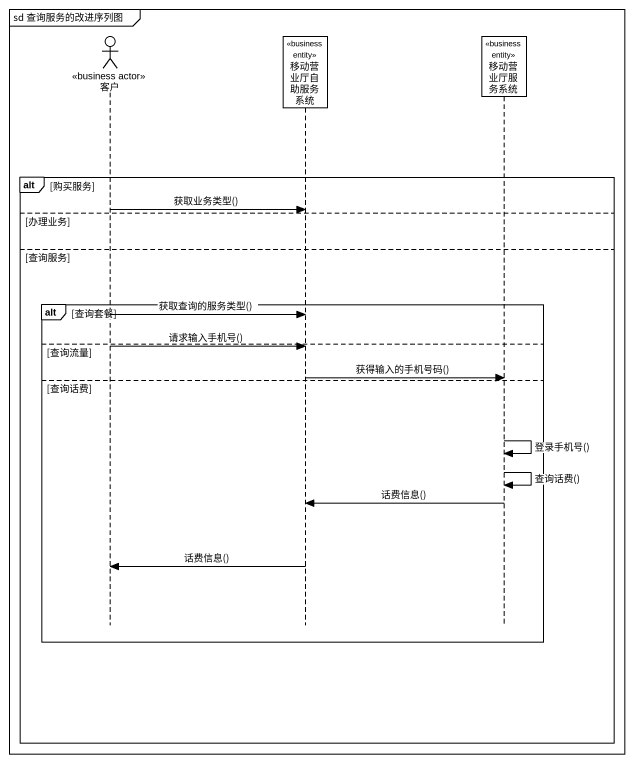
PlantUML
@startuml
mainframe sd 查询服务的改进序列图
hide footbox
actor 客户 <<business actor>>
participant 移动营业厅自助服务系统 <<business entity>>
participant 移动营业厅服务系统 <<business entity>>

alt 购买服务
  客户 -> 移动营业厅自助服务系统 : 获取业务类型()
else 办理业务
else 查询服务
  alt 查询套餐
    客户 -> 移动营业厅自助服务系统 : 获取查询的服务类型()
  else 查询流量
    客户 -> 移动营业厅自助服务系统 : 请求输入手机号()
    移动营业厅自助服务系统 -> 移动营业厅服务系统 : 获得输入的手机号码()
  else 查询话费
    移动营业厅服务系统 -> 移动营业厅服务系统 : 登录手机号()
    移动营业厅服务系统 -> 移动营业厅服务系统 : 查询话费()
    移动营业厅服务系统 -> 移动营业厅自助服务系统 : 话费信息()
    移动营业厅自助服务系统 -> 客户 : 话费信息()
  end
end
@enduml
